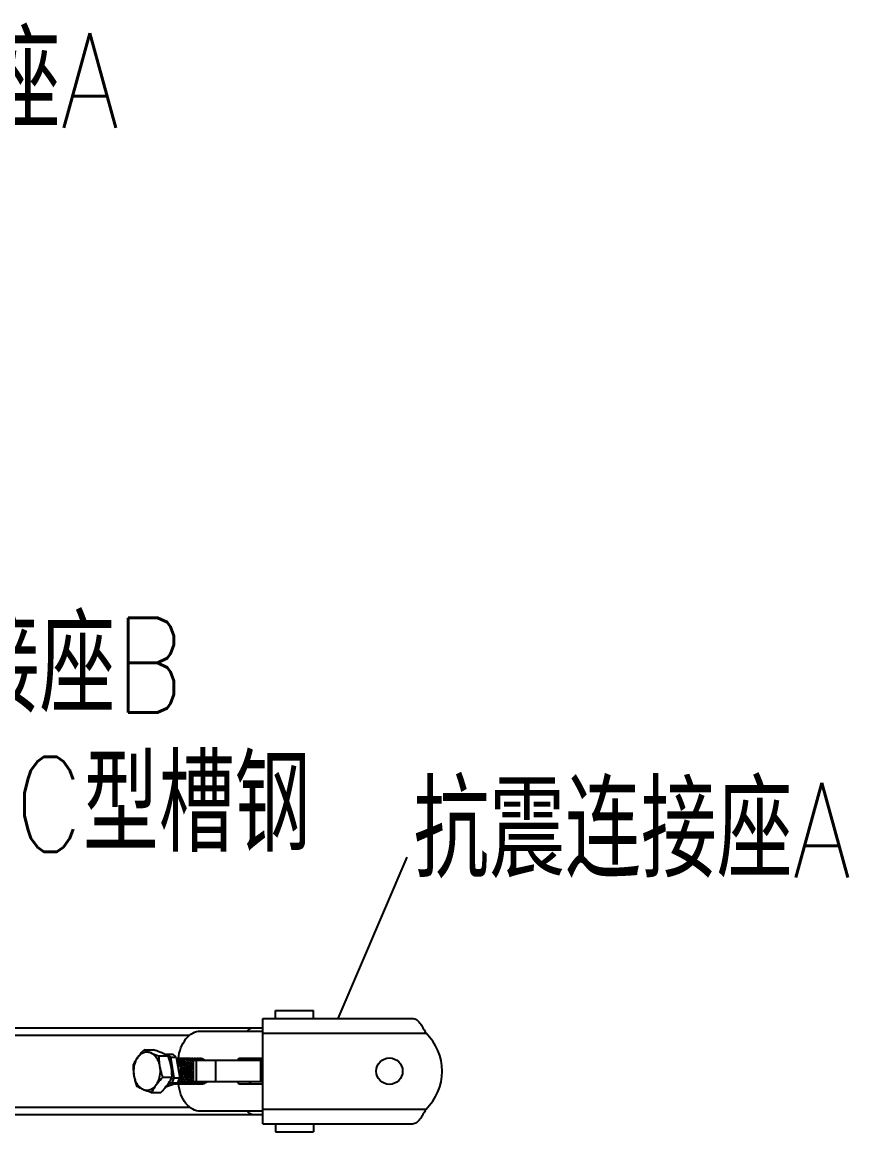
# Model space of a CAD drawing. Extents: x 27938 to 1042331, y -235042 to 1535213.
# Drawn here: x 707570 to 711055, y 745129 to 749809 of the extents above; entities that cross this region are included whole.
import ezdxf

# ---------------------------------------------------------------- set-up
doc = ezdxf.new("R2010")
doc.units = 0
doc.header["$LTSCALE"] = 1000
doc.header["$MEASUREMENT"] = 0
doc.layers.add('W_DIM', color=4, linetype='Continuous')
doc.styles.get("Standard").update_dxf_attribs({"font": 'gbenor.shx', "bigfont": 'gbcbig.shx'})
doc.styles.add('wwp100', font='txt.shx', dxfattribs={"width": 0.7, "height": 400, "bigfont": 'hztxt.shx'})
doc.dimstyles.get("Standard").update_dxf_attribs({"dimtxt": 0.18, "dimasz": 0.18, "dimexe": 0.18, "dimexo": 0.0625, "dimgap": 0.09, "dimtad": 0, "dimtih": 1, "dimtoh": 1, "dimdec": 4, "dimzin": 0, "dimdsep": 46, "dimtxsty": 'Standard', "dimcen": 0.09, "dimadec": 0, "dimazin": 0, "dimtfac": 1, "dimtdec": 4, "dimtofl": 0, "dimtmove": 0, "dimatfit": 3, "dimfxl": 1, "dimtolj": 1, "dimtzin": 0, "dimarcsym": 0})

msp = doc.modelspace()

# ---------------------------------------------------------------- linework, layer by layer
at = {"linetype": 'Continuous'}
for p, q in [((708639.7, 745607.2), (708639.7, 745640.5)), ((708799.9, 745607.2), (708799.9, 745640.5)), ((705634.9, 745567.1), (708586.3, 745567.1)), ((708586.3, 745162.3), (708586.3, 745607.2)), ((708586.3, 745607.2), (709220.1, 745607.2)), ((705766.9, 745536), (708276.3, 745536)), ((708323.4, 745553.8), (708586.3, 745553.8)), ((708586.3, 745544.9), (709274.5, 745544.9)), ((708085.3, 745474.5), (708124.3, 745474.5)), ((708148.1, 745448.8), (708187.1, 745448.8)), ((708175.9, 745454.5), (708180.5, 745456.1)), ((708180.5, 745456.1), (708195.7, 745443.1)), ((708180.5, 745456.1), (708205.7, 745456.1)), ((708195.7, 745443.1), (708210.8, 745356.7)), ((708195.7, 745443.1), (708220.9, 745443.1)), ((708220.9, 745443.1), (708205.7, 745456.1)), ((708220.9, 745443.1), (708236, 745356.7)), ((708291.5, 745429.2), (708291.5, 745340.2)), ((708586.3, 745429.2), (708291.5, 745429.2)), ((708304.6, 745429.2), (708304.6, 745340.2)), ((708386.8, 745429.2), (708386.8, 745340.2)), ((708586.3, 745438.1), (708487, 745438.1)), ((708575.5, 745429.2), (708575.5, 745340.2)), ((708257.7, 745399.1), (708248.4, 745396.8)), ((708163.8, 745359.1), (708202.8, 745359.1)), ((708226.8, 745335.2), (708175.8, 745317.4)), ((708201.6, 745335.2), (708185, 745329.4)), ((708210.8, 745356.7), (708201.6, 745335.2)), ((708201.6, 745335.2), (708226.8, 745335.2)), ((708210.8, 745356.7), (708236, 745356.7)), ((708226.8, 745335.2), (708236, 745356.7)), ((708586.3, 745340.2), (708291.5, 745340.2)), ((708487, 745331.3), (708586.3, 745331.3)), ((708116.7, 745295), (708155.7, 745295)), ((705766.9, 745233.5), (708276.3, 745233.5)), ((705634.9, 745202.3), (708586.3, 745202.3)), ((708586.3, 745215.7), (708323.4, 745215.7)), ((708586.3, 745224.6), (709274.5, 745224.6)), ((708586.3, 745162.3), (709220.1, 745162.3)), ((708639.7, 745162.3), (708639.7, 745128.9)), ((708799.9, 745162.3), (708799.9, 745128.9))]:
    msp.add_line(p, q, dxfattribs=at)
for p, q in [((708639.7, 745640.5), (708799.9, 745640.5)), ((708639.7, 745128.9), (708799.9, 745128.9))]:
    msp.add_line(p, q)
msp.add_circle((709120.2, 745384.7), 55.6, dxfattribs=at)
for centre, radius, start, end in [((708961.8, 745378.6), 354.2, 27.9978, 29.2622), ((709120.2, 745384.7), 222.4, 313.9455, 46.0545), ((708223.6, 745413.8), 24.3, 86.7845, 94.2112), ((708234.6, 745413.6), 24.6, 90.0498, 101.0645), ((708234.6, 745413.8), 24.3, 86.7743, 90.0077), ((708245.6, 745413.6), 24.5, 90.0384, 101.0179), ((708245.6, 745413.8), 24.3, 86.7856, 89.9966), ((708256.6, 745413.6), 24.5, 90.049, 100.9954), ((708256.6, 745413.8), 24.3, 86.7801, 90.0075), ((708267.6, 745413.6), 24.6, 90.0437, 101.062), ((708267.6, 745413.8), 24.3, 86.7795, 90.0015), ((708278.6, 745413.6), 24.5, 90.0437, 101.0051), ((708278.6, 745413.8), 24.3, 86.7867, 90.0021), ((708289.6, 745413.6), 24.5, 90.0497, 101.0016), ((708262.3, 745402.4), 37.7, 42.2645, 48.752), ((708289.6, 745413.8), 24.3, 86.7769, 90.0081), ((708259.7, 745400.1), 41.1, 39.2284, 42.3075), ((708300.7, 745413.6), 24.6, 90.0405, 101.0531), ((708274, 745403.2), 36.6, 45.4702, 48.7951), ((708300.6, 745413.8), 24.3, 86.785, 89.9983), ((708311.7, 745413.6), 24.5, 90.049, 100.9977), ((708285, 745403.2), 36.6, 45.4659, 48.8093), ((708311.6, 745413.8), 24.3, 86.7894, 90.0075), ((708322.7, 745413.6), 24.6, 90.0526, 101.0446), ((708296, 745403.2), 36.6, 45.4871, 48.7938), ((708322.7, 745413.8), 24.3, 86.7735, 90.0108), ((708307, 745403.2), 36.6, 45.4665, 48.8015), ((708177.3, 745387.5), 71.7, 7.4386, 9.2614), ((708190.6, 745387.7), 58.5, 10.5055, 11.18), ((708190.1, 745387.6), 59.1, 8.9052, 10.5042), ((708211.7, 745387.6), 59.4, 9.0333, 9.9567), ((708208, 745387.1), 63.2, 352.211, 352.5185), ((708223.1, 745387.6), 59.1, 8.9818, 11.0323), ((708218, 745360.8), 29.4, 266.5315, 270.0065), ((708218, 745360.7), 29.4, 270.0081, 272.8567), ((708218, 745360.8), 29.4, 272.8574, 275.2194), ((708229.1, 745360.8), 29.5, 260.1078, 269.9722), ((708217.4, 745363.1), 31.8, 288.4202, 290.7394), ((708219.1, 745362.4), 31.1, 285.8298, 288.459), ((708229.1, 745360.6), 29.2, 269.9973, 272.6949), ((708240.1, 745360.8), 29.5, 260.0711, 269.9827), ((708228.5, 745363), 31.7, 288.4602, 290.6746), ((708230.1, 745362.4), 31.1, 285.9611, 288.4587), ((708240.1, 745360.6), 29.2, 270.008, 272.693), ((708240.1, 745360.6), 29.3, 272.6938, 275.2451), ((708251.1, 745360.8), 29.5, 260.1504, 269.9814), ((708239.5, 745363), 31.7, 288.4602, 290.6754), ((708241.1, 745362.4), 31.1, 285.9619, 288.4587), ((708251.1, 745360.6), 29.2, 270.0063, 272.6857), ((708262.1, 745360.8), 29.5, 260.395, 269.9755), ((708250.5, 745363), 31.7, 288.4602, 290.6741), ((708252.1, 745362.4), 31.1, 285.9641, 288.119), ((708252, 745362.6), 31.3, 288.117, 288.456), ((708262.1, 745360.6), 29.2, 270.0004, 272.6959), ((708273.1, 745360.8), 29.5, 260.0747, 269.9827), ((708261.6, 745363), 31.7, 288.4603, 290.6749), ((708263.1, 745362.4), 31.1, 285.9612, 288.4587), ((708273.1, 745360.6), 29.2, 270.008, 272.6878), ((708273.1, 745360.6), 29.3, 272.6886, 275.2518), ((708284.1, 745360.8), 29.5, 260.141, 269.976), ((708272.6, 745363), 31.7, 288.4602, 290.6747), ((708274.1, 745362.4), 31.1, 285.9616, 288.4587), ((708284.1, 745360.6), 29.2, 270.0011, 272.692), ((708295.1, 745360.8), 29.5, 260.0816, 269.9797), ((708268, 745370.6), 40.6, 307.6353, 311.5837), ((708283.6, 745363), 31.7, 288.4602, 290.6743), ((708285.1, 745362.4), 31.1, 285.9612, 288.4587), ((708295.1, 745360.6), 29.2, 270.005, 272.6978), ((708295.1, 745360.6), 29.3, 272.6985, 275.2581), ((708306.2, 745360.8), 29.5, 260.1633, 269.9862), ((708294.6, 745363), 31.7, 288.4603, 290.6751), ((708296.1, 745362.4), 31.1, 285.9624, 288.4588), ((708278.6, 745371.1), 41.3, 309.969, 311.5624), ((708280.3, 745370.7), 40.8, 308.3867, 311.6033), ((708306.1, 745360.6), 29.2, 270.011, 272.6839), ((708317.2, 745360.8), 29.5, 260.1241, 269.9724), ((708305.6, 745363), 31.7, 288.4602, 290.6742), ((708307.2, 745362.4), 31.1, 285.9615, 288.4587), ((708317.2, 745360.6), 29.2, 269.9975, 272.695), ((708328.2, 745360.8), 29.5, 260.0725, 269.9827), ((708316.6, 745363), 31.7, 288.4602, 290.6744), ((708318.2, 745362.4), 31.1, 285.9611, 288.4587), ((708328.2, 745360.6), 29.2, 270.008, 272.6973), ((708328.2, 745360.6), 29.3, 272.6981, 275.2477), ((708327.6, 745363), 31.7, 288.4603, 290.6754), ((708329.2, 745362.4), 31.1, 285.9619, 288.4588), ((708322.4, 745371.4), 41.7, 311.2696, 311.5925), ((708324.1, 745371), 41.2, 309.7045, 311.528), ((708961.8, 745390.8), 354.2, 330.7378, 332.0022)]:
    msp.add_arc(centre, radius, start, end, dxfattribs=at)
for points, knots in [([(708522.4, 745553.9), (708524.3, 745557.6), (708529.1, 745564.1), (708536.9, 745567.1), (708540.5, 745567.1)], [0, 0, 0, 0, 0.538137, 1, 1, 1, 1]), ([(709220.1, 745607.2), (709230, 745607.2), (709245, 745593.5), (709258.8, 745572.8), (709266.7, 745559), (709270.8, 745551.7)], [0, 0, 0, 0, 0.388881, 0.673899, 1, 1, 1, 1]), ([(708229.8, 745437.5), (708231.3, 745453), (708237.7, 745482.6), (708258.2, 745520.7), (708287.6, 745547.1), (708312, 745553.8), (708323.4, 745553.8)], [0, 0, 0, 0, 0.288185, 0.553327, 0.788006, 1, 1, 1, 1]), ([(708057.7, 745442.4), (708059.7, 745445.2), (708068.3, 745456.4), (708077.8, 745466.8), (708085.3, 745474.5)], [0, 0, 0, 0, 0.240981, 1, 1, 1, 1]), ([(708112.6, 745461.7), (708110.1, 745462.7), (708100.8, 745466.6), (708091.7, 745471), (708085.3, 745474.5)], [0, 0, 0, 0, 0.275005, 1, 1, 1, 1]), ([(708159.8, 745461.7), (708157.1, 745462.8), (708145.4, 745467.4), (708133.5, 745471.5), (708124.3, 745474.5)], [0, 0, 0, 0, 0.233658, 1, 1, 1, 1]), ([(708057.7, 745442.4), (708055.7, 745439.8), (708048.5, 745429.5), (708042.3, 745418.6), (708038.2, 745410.4)], [0, 0, 0, 0, 0.263099, 1, 1, 1, 1]), ([(708057.7, 745442.4), (708054, 745437.4), (708041, 745414), (708038.5, 745385.5), (708042, 745365.5)], [0, 0, 0, 0, 0.235366, 1, 1, 1, 1]), ([(708112.6, 745461.7), (708108, 745463.5), (708098.1, 745465.7), (708082.7, 745463.2), (708068.7, 745455.2), (708061.1, 745447), (708057.7, 745442.4)], [0, 0, 0, 0, 0.238229, 0.47528, 0.726056, 1, 1, 1, 1]), ([(708151.9, 745403.9), (708150.7, 745410.6), (708147.3, 745423.3), (708138.6, 745440.2), (708127.1, 745453.6), (708117.6, 745459.6), (708112.6, 745461.7)], [0, 0, 0, 0, 0.27851, 0.540172, 0.780428, 1, 1, 1, 1]), ([(708112.6, 745461.7), (708115.4, 745460.5), (708127.1, 745455.9), (708139, 745451.8), (708148.1, 745448.8)], [0, 0, 0, 0, 0.233658, 1, 1, 1, 1]), ([(708151.9, 745403.9), (708151.2, 745407.7), (708149, 745422.6), (708148.2, 745437.6), (708148.1, 745448.8)], [0, 0, 0, 0, 0.254083, 1, 1, 1, 1]), ([(708187.1, 745448.8), (708185.1, 745449.9), (708176.2, 745454.6), (708167, 745458.7), (708159.8, 745461.7)], [0, 0, 0, 0, 0.226572, 1, 1, 1, 1]), ([(708199.1, 745403.9), (708198.4, 745407.7), (708195.4, 745422.9), (708190.9, 745437.8), (708187.1, 745448.8)], [0, 0, 0, 0, 0.248499, 1, 1, 1, 1]), ([(708222.1, 745436.7), (708222.9, 745436.4), (708226.6, 745435), (708229.8, 745432.7), (708232.1, 745430.8)], [0, 0, 0, 0, 0.241445, 1, 1, 1, 1]), ([(708230.4, 745343.3), (708236.5, 745349.8), (708243, 745362.5), (708246.5, 745380.6), (708246.5, 745394.9), (708243.8, 745408.5), (708237.5, 745423.5), (708228.9, 745432.8), (708222.2, 745435.8)], [0, 0, 0, 0, 0.255096, 0.39268, 0.530602, 0.663916, 0.788307, 1, 1, 1, 1]), ([(708223.4, 745429.5), (708231.4, 745421.8), (708238.7, 745404.3), (708239.7, 745380.6), (708237.2, 745368.1), (708235.1, 745362.2)], [0, 0, 0, 0, 0.470214, 0.736055, 1, 1, 1, 1]), ([(708224.9, 745438.1), (708228.1, 745438.1), (708234.8, 745436.7), (708240.5, 745433.1), (708243.1, 745430.8)], [0, 0, 0, 0, 0.482589, 1, 1, 1, 1]), ([(708257.7, 745399.1), (708256.8, 745404.3), (708254.1, 745414.1), (708246.7, 745426.6), (708236.8, 745435.4), (708228.8, 745437.9), (708224.9, 745438.1)], [0, 0, 0, 0, 0.290521, 0.554658, 0.788516, 1, 1, 1, 1]), ([(708232.1, 745430.8), (708234.1, 745429), (708242.2, 745420.1), (708246.5, 745408.2), (708248, 745399.1)], [0, 0, 0, 0, 0.227377, 1, 1, 1, 1]), ([(708239.7, 745333.3), (708244.4, 745335.1), (708253.4, 745341.2), (708263.1, 745355.1), (708268.9, 745372.3), (708270.3, 745390.8), (708267.2, 745408.7), (708260, 745423.9), (708249.4, 745434.7), (708240.3, 745437.8), (708235.9, 745438.1)], [0, 0, 0, 0, 0.11422, 0.241557, 0.38018, 0.523371, 0.662464, 0.789655, 0.901082, 1, 1, 1, 1]), ([(708236, 745438.1), (708239.2, 745438.1), (708245.8, 745436.7), (708251.5, 745433.1), (708254.1, 745430.8)], [0, 0, 0, 0, 0.482586, 1, 1, 1, 1]), ([(708254.1, 745430.8), (708260.8, 745424.9), (708267.9, 745411.7), (708271.3, 745392.7), (708270.9, 745377.1), (708267.2, 745362.1), (708260.6, 745348.9), (708251.5, 745338.6), (708243.8, 745334.2), (708239.9, 745332.9)], [0, 0, 0, 0, 0.234995, 0.369193, 0.507415, 0.643708, 0.772808, 0.891506, 1, 1, 1, 1]), ([(708243.1, 745430.8), (708245.1, 745429), (708253.2, 745420.2), (708257.5, 745408.4), (708259, 745399.4)], [0, 0, 0, 0, 0.22749, 1, 1, 1, 1]), ([(708247, 745438.1), (708250.2, 745438.1), (708256.8, 745436.7), (708262.5, 745433), (708265.1, 745430.8)], [0, 0, 0, 0, 0.482586, 1, 1, 1, 1]), ([(708250.7, 745333.3), (708255.4, 745335.1), (708264.5, 745341.2), (708274.1, 745355.1), (708279.9, 745372.3), (708281.3, 745390.8), (708278.2, 745408.7), (708271, 745423.9), (708260.4, 745434.7), (708251.3, 745437.8), (708247, 745438.1)], [0, 0, 0, 0, 0.114222, 0.241564, 0.380183, 0.523375, 0.662466, 0.789658, 0.901085, 1, 1, 1, 1]), ([(708265.1, 745430.8), (708271.8, 745424.9), (708279, 745411.7), (708282.3, 745392.7), (708281.9, 745377.1), (708278.2, 745362.1), (708271.6, 745348.9), (708262.5, 745338.6), (708254.9, 745334.2), (708250.9, 745332.9)], [0, 0, 0, 0, 0.235001, 0.369196, 0.507414, 0.643709, 0.772807, 0.891505, 1, 1, 1, 1]), ([(708258, 745438.1), (708261.2, 745438.1), (708267.8, 745436.7), (708273.5, 745433.1), (708276.1, 745430.8)], [0, 0, 0, 0, 0.482588, 1, 1, 1, 1]), ([(708291.6, 745389.6), (708291.4, 745395.9), (708289.5, 745407.8), (708282.4, 745423.4), (708271.7, 745434.5), (708262.4, 745437.8), (708258, 745438.1)], [0, 0, 0, 0, 0.291873, 0.559175, 0.79302, 1, 1, 1, 1]), ([(708269, 745438.1), (708272.2, 745438.1), (708278.9, 745436.7), (708284.5, 745433.1), (708287.1, 745430.8)], [0, 0, 0, 0, 0.482585, 1, 1, 1, 1]), ([(708291.6, 745424.3), (708288.8, 745428.2), (708282.2, 745434.8), (708273.2, 745437.8), (708269, 745438.1)], [0, 0, 0, 0, 0.52908, 1, 1, 1, 1]), ([(708276.1, 745430.8), (708278, 745429.1), (708285.7, 745420.8), (708290, 745409.8), (708291.7, 745401.2)], [0, 0, 0, 0, 0.228177, 1, 1, 1, 1]), ([(708280, 745438.1), (708283.2, 745438.1), (708289.9, 745436.7), (708295.6, 745433), (708298.1, 745430.8)], [0, 0, 0, 0, 0.482586, 1, 1, 1, 1]), ([(708298.3, 745429.3), (708295.8, 745431.9), (708290.1, 745436), (708283.3, 745437.9), (708280, 745438.1)], [0, 0, 0, 0, 0.520001, 1, 1, 1, 1]), ([(708291, 745438.1), (708294.2, 745438.1), (708300.9, 745436.7), (708306.6, 745433.1), (708309.1, 745430.8)], [0, 0, 0, 0, 0.482587, 1, 1, 1, 1]), ([(708309.3, 745429.3), (708306.8, 745431.9), (708301.1, 745436), (708294.3, 745437.9), (708291, 745438.1)], [0, 0, 0, 0, 0.520002, 1, 1, 1, 1]), ([(708302, 745438.1), (708305.2, 745438.1), (708311.9, 745436.7), (708317.6, 745433), (708320.2, 745430.8)], [0, 0, 0, 0, 0.482583, 1, 1, 1, 1]), ([(708320.3, 745429.3), (708317.8, 745431.9), (708312.1, 745436), (708305.3, 745437.9), (708302, 745438.1)], [0, 0, 0, 0, 0.52002, 1, 1, 1, 1]), ([(708313, 745438.1), (708316.2, 745438.1), (708322.9, 745436.7), (708328.6, 745433.1), (708331.2, 745430.8)], [0, 0, 0, 0, 0.482588, 1, 1, 1, 1]), ([(708331.3, 745429.4), (708328.8, 745431.9), (708323.1, 745436), (708316.3, 745437.9), (708313, 745438.1)], [0, 0, 0, 0, 0.519993, 1, 1, 1, 1]), ([(708324, 745438.1), (708327.5, 745438.1), (708334.9, 745436.4), (708341, 745432), (708343.7, 745429.3)], [0, 0, 0, 0, 0.479607, 1, 1, 1, 1]), ([(708342.4, 745429.3), (708339.8, 745431.9), (708334.2, 745436), (708327.3, 745437.9), (708324, 745438.1)], [0, 0, 0, 0, 0.520009, 1, 1, 1, 1]), ([(708487, 745438.1), (708485.3, 745438.1), (708481.5, 745435.5), (708480.7, 745431.4), (708480.7, 745429.2)], [0, 0, 0, 0, 0.440239, 1, 1, 1, 1]), ([(708531, 745429.2), (708531, 745431.4), (708531.9, 745435.5), (708535.6, 745438.1), (708537.3, 745438.1)], [0, 0, 0, 0, 0.559761, 1, 1, 1, 1]), ([(708038.2, 745410.4), (708038.2, 745406.7), (708038.5, 745391.7), (708040, 745376.7), (708042, 745365.5)], [0, 0, 0, 0, 0.246121, 1, 1, 1, 1]), ([(708136.2, 745327), (708139.9, 745332), (708152.8, 745355.4), (708155.4, 745383.9), (708151.9, 745403.9)], [0, 0, 0, 0, 0.235366, 1, 1, 1, 1]), ([(708163.8, 745359.1), (708162.6, 745362.7), (708157.7, 745377.4), (708153.9, 745392.5), (708151.9, 745403.9)], [0, 0, 0, 0, 0.251163, 1, 1, 1, 1]), ([(708202.8, 745359.1), (708202.8, 745362.8), (708202.5, 745377.8), (708201, 745392.8), (708199.1, 745403.9)], [0, 0, 0, 0, 0.246121, 1, 1, 1, 1]), ([(708248.3, 745396.8), (708249.8, 745385.8), (708248, 745364), (708236.3, 745344.8), (708228.4, 745338.6)], [0, 0, 0, 0, 0.526254, 1, 1, 1, 1]), ([(708228.7, 745333.3), (708233.9, 745335.3), (708243.9, 745342.5), (708253.9, 745358.7), (708259, 745378.3), (708258.8, 745392.2), (708257.7, 745399.1)], [0, 0, 0, 0, 0.217951, 0.46337, 0.729831, 1, 1, 1, 1]), ([(708259, 745399.4), (708260.1, 745392.4), (708260.4, 745378.1), (708255.1, 745358.1), (708244.7, 745341.7), (708234.3, 745334.7), (708228.9, 745332.9)], [0, 0, 0, 0, 0.271171, 0.538307, 0.783282, 1, 1, 1, 1]), ([(708233.8, 745414.1), (708235.8, 745410.3), (708242.1, 745393.3), (708240.7, 745373.6), (708235.4, 745360.9)], [0, 0, 0, 0, 0.239303, 1, 1, 1, 1]), ([(708248.4, 745396.8), (708248.8, 745394.8), (708249.6, 745386.9), (708248.9, 745378.8), (708247.6, 745373)], [0, 0, 0, 0, 0.247915, 1, 1, 1, 1]), ([(708258.8, 745400.2), (708259.3, 745398), (708260.7, 745388.8), (708260.1, 745379.3), (708258.5, 745372.5)], [0, 0, 0, 0, 0.246468, 1, 1, 1, 1]), ([(708261.7, 745333.3), (708266.1, 745335), (708274.6, 745340.6), (708284.1, 745353.2), (708290.1, 745369), (708291.6, 745380.6), (708291.6, 745386.4)], [0, 0, 0, 0, 0.218898, 0.461373, 0.725247, 1, 1, 1, 1]), ([(708270.4, 745396.9), (708270.7, 745395.5), (708271.4, 745389.5), (708271.3, 745383.4), (708270.7, 745378.9)], [0, 0, 0, 0, 0.247252, 1, 1, 1, 1]), ([(708281.5, 745396.9), (708281.8, 745395), (708282.6, 745387.3), (708282, 745379.4), (708280.8, 745373.7)], [0, 0, 0, 0, 0.247797, 1, 1, 1, 1]), ([(708042, 745365.5), (708042.6, 745361.7), (708045.7, 745346.5), (708050.1, 745331.6), (708053.9, 745320.6)], [0, 0, 0, 0, 0.248499, 1, 1, 1, 1]), ([(708042, 745365.5), (708043.1, 745358.9), (708046.6, 745346.2), (708055.2, 745329.2), (708066.7, 745315.9), (708076.3, 745309.8), (708081.2, 745307.8)], [0, 0, 0, 0, 0.27851, 0.540172, 0.780428, 1, 1, 1, 1]), ([(708081.2, 745307.8), (708085.8, 745305.9), (708095.8, 745303.7), (708111.1, 745306.2), (708125.2, 745314.3), (708132.8, 745322.4), (708136.2, 745327)], [0, 0, 0, 0, 0.238229, 0.47528, 0.726056, 1, 1, 1, 1]), ([(708136.2, 745327), (708134.2, 745324.4), (708127, 745314.1), (708120.8, 745303.2), (708116.7, 745295)], [0, 0, 0, 0, 0.263099, 1, 1, 1, 1]), ([(708136.2, 745327), (708138.2, 745329.8), (708146.8, 745340.9), (708156.4, 745351.4), (708163.8, 745359.1)], [0, 0, 0, 0, 0.240981, 1, 1, 1, 1]), ([(708155.7, 745295), (708158.3, 745297.6), (708168, 745307.8), (708177.2, 745318.6), (708183.4, 745327)], [0, 0, 0, 0, 0.257895, 1, 1, 1, 1]), ([(708183.4, 745327), (708185.3, 745329.7), (708192.5, 745339.9), (708198.7, 745350.8), (708202.8, 745359.1)], [0, 0, 0, 0, 0.263099, 1, 1, 1, 1]), ([(708323.4, 745215.7), (708312, 745215.7), (708287.7, 745222.3), (708258.4, 745248.6), (708237.9, 745286.4), (708231.4, 745315.9), (708229.9, 745331.4)], [0, 0, 0, 0, 0.212085, 0.446759, 0.711828, 1, 1, 1, 1]), ([(708291.7, 745373), (708290.8, 745368.3), (708288.1, 745359.3), (708281.5, 745347.3), (708272.8, 745338.1), (708265.6, 745334.1), (708262, 745332.9)], [0, 0, 0, 0, 0.276521, 0.537648, 0.778453, 1, 1, 1, 1]), ([(708272.7, 745333.3), (708276.5, 745334.7), (708283.7, 745339.1), (708289.2, 745345.4), (708291.6, 745349)], [0, 0, 0, 0, 0.478395, 1, 1, 1, 1]), ([(708291.6, 745347), (708289.1, 745343.7), (708283.6, 745338), (708276.5, 745334.1), (708273, 745332.9)], [0, 0, 0, 0, 0.520421, 1, 1, 1, 1]), ([(708283.8, 745333.3), (708284.5, 745333.6), (708287.8, 745335), (708290.7, 745336.8), (708292.8, 745338.4)], [0, 0, 0, 0, 0.244171, 1, 1, 1, 1]), ([(708296.3, 745340.2), (708295.4, 745339.4), (708291.7, 745336.3), (708287.3, 745334), (708284, 745332.9)], [0, 0, 0, 0, 0.259878, 1, 1, 1, 1]), ([(708294.8, 745333.3), (708295.7, 745333.7), (708299.4, 745335.2), (708302.8, 745337.5), (708305.1, 745339.5)], [0, 0, 0, 0, 0.243219, 1, 1, 1, 1]), ([(708305.6, 745338.7), (708304.8, 745338.1), (708301.5, 745335.7), (708297.8, 745333.8), (708295, 745332.9)], [0, 0, 0, 0, 0.258068, 1, 1, 1, 1]), ([(708305.8, 745333.3), (708306.8, 745333.7), (708310.8, 745335.4), (708314.5, 745338), (708317, 745340.2)], [0, 0, 0, 0, 0.242544, 1, 1, 1, 1]), ([(708318.4, 745340.2), (708317.4, 745339.4), (708313.7, 745336.3), (708309.4, 745334), (708306, 745332.9)], [0, 0, 0, 0, 0.259876, 1, 1, 1, 1]), ([(708316.8, 745333.3), (708317.8, 745333.7), (708321.8, 745335.4), (708325.5, 745338), (708328, 745340.2)], [0, 0, 0, 0, 0.242552, 1, 1, 1, 1]), ([(708329.4, 745340.2), (708328.4, 745339.4), (708324.7, 745336.3), (708320.4, 745334), (708317, 745332.9)], [0, 0, 0, 0, 0.25988, 1, 1, 1, 1]), ([(708327.8, 745333.3), (708328.8, 745333.7), (708332.8, 745335.4), (708336.5, 745338), (708339, 745340.2)], [0, 0, 0, 0, 0.242549, 1, 1, 1, 1]), ([(708340.4, 745340.2), (708339.4, 745339.4), (708335.7, 745336.3), (708331.4, 745334), (708328, 745332.9)], [0, 0, 0, 0, 0.25985, 1, 1, 1, 1]), ([(708338.8, 745333.3), (708339.8, 745333.7), (708343.8, 745335.4), (708347.4, 745337.9), (708349.9, 745340.1)], [0, 0, 0, 0, 0.242679, 1, 1, 1, 1]), ([(708350.4, 745339.3), (708349.5, 745338.6), (708346, 745336), (708342.1, 745333.9), (708339, 745332.9)], [0, 0, 0, 0, 0.25881, 1, 1, 1, 1]), ([(708480.7, 745340.2), (708480.7, 745338), (708481.5, 745334), (708485.3, 745331.3), (708487, 745331.3)], [0, 0, 0, 0, 0.559761, 1, 1, 1, 1]), ([(708537.3, 745331.3), (708535.6, 745331.3), (708531.9, 745334), (708531, 745338), (708531, 745340.2)], [0, 0, 0, 0, 0.440239, 1, 1, 1, 1]), ([(708081.2, 745307.8), (708078.7, 745308.8), (708069.4, 745312.8), (708060.3, 745317.2), (708053.9, 745320.6)], [0, 0, 0, 0, 0.275005, 1, 1, 1, 1]), ([(708081.2, 745307.8), (708083.9, 745306.7), (708095.6, 745302.1), (708107.5, 745298), (708116.7, 745295)], [0, 0, 0, 0, 0.233658, 1, 1, 1, 1]), ([(708540.5, 745202.3), (708536.9, 745202.3), (708529.1, 745205.3), (708524.3, 745211.8), (708522.4, 745215.6)], [0, 0, 0, 0, 0.461863, 1, 1, 1, 1]), ([(709270.8, 745217.7), (709266.7, 745210.4), (709258.8, 745196.7), (709245, 745176), (709230, 745162.3), (709220.1, 745162.3)], [0, 0, 0, 0, 0.326101, 0.611119, 1, 1, 1, 1])]:
    msp.add_open_spline(points, degree=3, knots=knots, dxfattribs=at)
for points in [[(708227.6, 745332.5), (708224.9, 745331.7), (708222.2, 745331.3), (708219.4, 745331.3)], [(708220.6, 745331.5), (708223, 745331.7), (708225.3, 745332.2), (708227.5, 745332.9)], [(708230.4, 745331.4), (708233.2, 745331.5), (708235.9, 745332), (708238.6, 745332.9)], [(708238.6, 745332.5), (708236, 745331.7), (708233.2, 745331.3), (708230.5, 745331.3)], [(708249.6, 745332.5), (708247, 745331.7), (708244.2, 745331.3), (708241.5, 745331.3)], [(708242.8, 745331.5), (708245.1, 745331.7), (708247.4, 745332.2), (708249.6, 745332.9)], [(708252.5, 745331.4), (708255.2, 745331.5), (708258, 745332), (708260.6, 745332.9)], [(708260.7, 745332.5), (708258, 745331.7), (708255.2, 745331.3), (708252.5, 745331.3)], [(708263.5, 745331.4), (708266.2, 745331.5), (708269, 745332), (708271.6, 745332.9)], [(708271.7, 745332.5), (708269, 745331.7), (708266.2, 745331.3), (708263.5, 745331.3)], [(708282.7, 745332.5), (708280, 745331.7), (708277.2, 745331.3), (708274.5, 745331.3)], [(708275.8, 745331.5), (708278.1, 745331.7), (708280.4, 745332.2), (708282.6, 745332.9)], [(708285.5, 745331.4), (708288.2, 745331.5), (708291, 745332), (708293.6, 745332.9)], [(708293.7, 745332.5), (708291, 745331.7), (708288.3, 745331.3), (708285.5, 745331.3)], [(708304.7, 745332.5), (708302, 745331.7), (708299.3, 745331.3), (708296.5, 745331.3)], [(708297.8, 745331.5), (708300.1, 745331.7), (708302.4, 745332.2), (708304.6, 745332.9)], [(708307.5, 745331.4), (708310.3, 745331.5), (708313, 745332), (708315.6, 745332.9)], [(708315.7, 745332.5), (708313.1, 745331.7), (708310.3, 745331.3), (708307.5, 745331.3)], [(708318.5, 745331.4), (708321.3, 745331.5), (708324, 745332), (708326.6, 745332.9)], [(708326.7, 745332.5), (708324.1, 745331.7), (708321.3, 745331.3), (708318.5, 745331.3)], [(708337.7, 745332.5), (708335.1, 745331.7), (708332.3, 745331.3), (708329.5, 745331.3)], [(708330.8, 745331.5), (708333.2, 745331.7), (708335.4, 745332.2), (708337.7, 745332.9)]]:
    msp.add_open_spline(points, degree=3, dxfattribs=at)

# ---------------------------------------------------------------- texts
at = {"layer": 'W_DIM', "color": 7, "style": 'wwp100', "width": 0.8}
for s, p in [('抗震连接座A', (706131.8, 749362.6)), ('抗震连接座B', (706363.3, 746897.2)), ('C型槽钢', (707538.9, 746310)), ('抗震连接座A', (709221.5, 746201.2))]:
    msp.add_text(s, height=400, dxfattribs=at).set_placement(p)

# ---------------------------------------------------------------- leaders
at = {"layer": 'W_DIM', "color": 7}
msp.add_leader([(708903.2, 745607.2), (709194.6, 746286.6)], dimstyle='Standard', override={"dimgap": 20}, dxfattribs=at)

doc.saveas('drawing.dxf')
